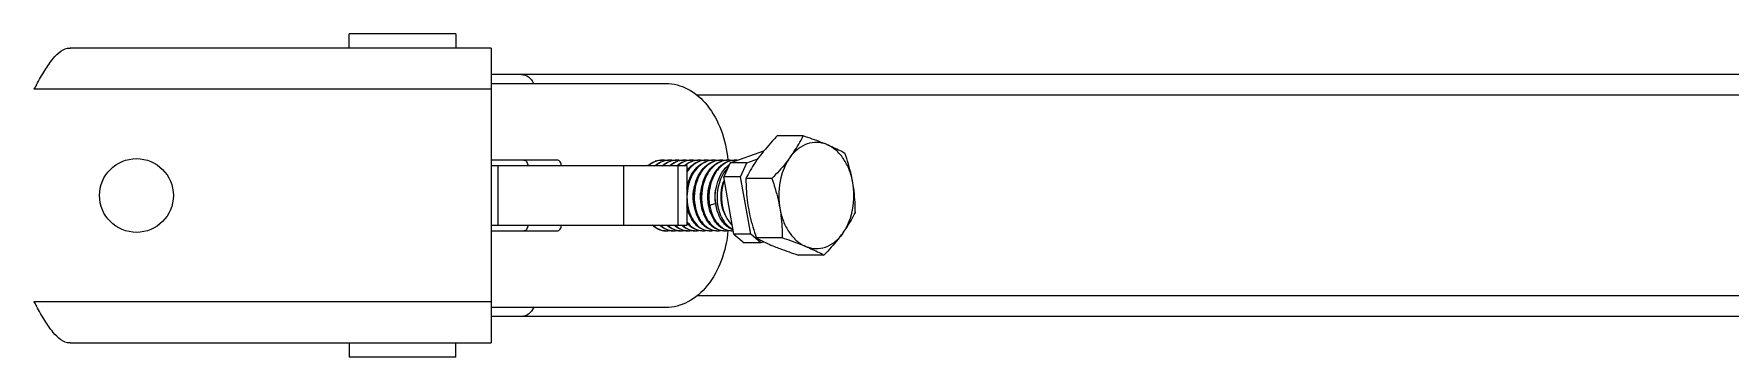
# Model space of a CAD drawing. Extents: x 1725261 to 1937680, y 860327 to 1571294.
# Drawn here: x 1844844 to 1847190, y 1227629 to 1228077 of the extents above; entities that cross this region are included whole.
import ezdxf

# ---------------------------------------------------------------- set-up
doc = ezdxf.new("R2010")
doc.units = 0
doc.header["$LTSCALE"] = 1000
doc.header["$MEASUREMENT"] = 0

msp = doc.modelspace()

# ---------------------------------------------------------------- linework, layer by layer
for p, q in [((1845427.3, 1228077.1), (1845280.1, 1228077.1)), ((1845280.1, 1228057.4), (1845280.1, 1228077.1)), ((1845427.3, 1228077.1), (1845427.3, 1228057.4)), ((1845476.4, 1228057.4), (1844893.9, 1228057.4)), ((1845476.4, 1228057.4), (1845476.4, 1227648.6)), ((1848261.6, 1228020.6), (1845476.4, 1228020.6)), ((1845476.4, 1228008.4), (1845718, 1228008.4)), ((1845476.4, 1228000.2), (1844843.9, 1228000.2)), ((1848140.7, 1227992), (1845760.8, 1227992)), ((1845908, 1227935.5), (1845872.1, 1227935.5)), ((1845806.8, 1227898.5), (1845853.7, 1227914.9)), ((1845567.7, 1227902.1), (1845476.4, 1227902.1)), ((1845747.3, 1227893.9), (1845476.4, 1227893.9)), ((1845486.3, 1227812.1), (1845486.3, 1227893.9)), ((1845659.7, 1227812.1), (1845659.7, 1227893.9)), ((1845735.3, 1227812.1), (1845735.3, 1227893.9)), ((1845747.3, 1227812.1), (1845747.3, 1227893.9)), ((1845806.8, 1227898.5), (1845798.4, 1227878.7)), ((1845829.9, 1227898.5), (1845806.8, 1227898.5)), ((1845821.5, 1227878.7), (1845829.9, 1227898.5)), ((1845829.9, 1227898.5), (1845845.2, 1227903.9)), ((1845821.5, 1227878.7), (1845798.4, 1227878.7)), ((1845812.2, 1227799.3), (1845798.4, 1227878.7)), ((1845835.4, 1227799.3), (1845821.5, 1227878.7)), ((1845864.7, 1227876.6), (1845828.8, 1227876.6)), ((1845778.5, 1227839.8), (1845786.9, 1227841.9)), ((1845476.4, 1227812.1), (1845747.3, 1227812.1)), ((1845476.4, 1227803.9), (1845567.7, 1227803.9)), ((1845835.4, 1227799.3), (1845812.2, 1227799.3)), ((1845812.2, 1227799.3), (1845826.2, 1227787.4)), ((1845849.4, 1227787.4), (1845835.4, 1227799.3)), ((1845879.1, 1227794.1), (1845843.3, 1227794.1)), ((1845849.4, 1227787.4), (1845826.2, 1227787.4)), ((1845853.6, 1227788.9), (1845849.4, 1227787.4)), ((1845936.8, 1227770.5), (1845901, 1227770.5)), ((1845476.4, 1227705.8), (1844843.9, 1227705.8)), ((1845718, 1227697.6), (1845476.4, 1227697.6)), ((1848140.7, 1227714), (1845760.8, 1227714)), ((1848261.6, 1227685.4), (1845476.4, 1227685.4)), ((1844893.9, 1227648.6), (1845476.4, 1227648.6)), ((1845280.1, 1227648.6), (1845280.1, 1227628.9)), ((1845427.3, 1227628.9), (1845280.1, 1227628.9)), ((1845427.3, 1227628.9), (1845427.3, 1227648.6))]:
    msp.add_line(p, q)
msp.add_circle((1844985.7, 1227853), 51.1)
for centre, radius, start, end in [((1845131.3, 1227847.4), 325.5, 150.7378, 152.0022), ((1845717.4, 1227865.6), 37.9, 129.7045, 131.528), ((1845719, 1227865.2), 38.3, 131.2696, 131.5925), ((1845712.7, 1227873.5), 28.6, 105.9619, 108.4588), ((1845714.2, 1227873), 29.1, 108.4603, 110.6754), ((1845713.7, 1227875.1), 26.9, 92.6981, 95.2477), ((1845713.7, 1227875.2), 26.9, 90.008, 92.6973), ((1845713.6, 1227875), 27.1, 80.0725, 89.9827), ((1845722.8, 1227873.5), 28.6, 105.9611, 108.4587), ((1845724.3, 1227873), 29.1, 108.4602, 110.6744), ((1845723.8, 1227875.2), 26.9, 89.9975, 92.695), ((1845723.8, 1227875), 27.1, 80.1241, 89.9724), ((1845733, 1227873.5), 28.6, 105.9615, 108.4587), ((1845734.4, 1227873), 29.1, 108.4602, 110.6742), ((1845733.9, 1227875.2), 26.9, 90.011, 92.6839), ((1845757.7, 1227865.8), 37.5, 128.3867, 131.6033), ((1845733.9, 1227875), 27.1, 80.1633, 89.9862), ((1845743.1, 1227873.5), 28.6, 105.9624, 108.4588), ((1845759.2, 1227865.5), 37.9, 129.969, 131.5624), ((1845744.5, 1227873), 29.1, 108.4603, 110.6751), ((1845744, 1227875.1), 26.9, 92.6985, 95.2581), ((1845744, 1227875.2), 26.9, 90.005, 92.6978), ((1845744, 1227875), 27.1, 80.0816, 89.9797), ((1845753.2, 1227873.5), 28.6, 105.9612, 108.4587), ((1845768.9, 1227866), 37.3, 127.6353, 131.5837), ((1845754.6, 1227873), 29.1, 108.4602, 110.6743), ((1845754.1, 1227875.2), 26.9, 90.0011, 92.692), ((1845754.1, 1227875), 27.1, 80.141, 89.976), ((1845763.3, 1227873.5), 28.6, 105.9616, 108.4587), ((1845764.8, 1227873), 29.1, 108.4602, 110.6747), ((1845764.2, 1227875.1), 26.9, 92.6886, 95.2518), ((1845764.2, 1227875.2), 26.9, 90.008, 92.6878), ((1845764.2, 1227875), 27.1, 80.0747, 89.9827), ((1845773.4, 1227873.5), 28.6, 105.9612, 108.4587), ((1845774.9, 1227873), 29.1, 108.4603, 110.6749), ((1845774.4, 1227875.2), 26.9, 90.0004, 92.6959), ((1845774.4, 1227875), 27.1, 80.395, 89.9755), ((1845783.6, 1227873.3), 28.8, 108.117, 108.456), ((1845783.6, 1227873.5), 28.6, 105.9641, 108.119), ((1845785, 1227873), 29.1, 108.4602, 110.6741), ((1845784.5, 1227875.2), 26.9, 90.0063, 92.6857), ((1845784.5, 1227875), 27.1, 80.1504, 89.9814), ((1845793.7, 1227873.5), 28.6, 105.9619, 108.4587), ((1845795.1, 1227873), 29.1, 108.4602, 110.6754), ((1845794.6, 1227875.1), 26.9, 92.6938, 95.2451), ((1845794.6, 1227875.2), 26.9, 90.008, 92.693), ((1845794.6, 1227875), 27.1, 80.0711, 89.9827), ((1845803.8, 1227873.5), 28.6, 105.9611, 108.4587), ((1845805.2, 1227873), 29.1, 108.4602, 110.6746), ((1845804.7, 1227875.2), 26.9, 89.9973, 92.6949), ((1845804.7, 1227875), 27.1, 80.1078, 89.9722), ((1845813.9, 1227873.5), 28.6, 105.8298, 108.459), ((1845815.4, 1227872.9), 29.3, 108.4202, 110.7394), ((1845814.9, 1227875), 27, 92.8574, 95.2194), ((1845814.9, 1227875), 27, 90.0081, 92.8567), ((1845814.9, 1227875), 27.1, 86.5315, 90.0065), ((1845810.3, 1227850.3), 54.3, 188.9818, 191.0323), ((1845824.1, 1227850.8), 58.1, 172.211, 172.5185), ((1845820.7, 1227850.4), 54.6, 189.0333, 189.9567), ((1845840.6, 1227850.3), 54.3, 188.9052, 190.5042), ((1845852.3, 1227850.4), 65.9, 187.4386, 189.2614), ((1845840.1, 1227850.2), 53.8, 190.5055, 191.18), ((1845776.5, 1227838.8), 37.8, 219.2284, 222.3075), ((1845733.1, 1227836), 33.7, 225.4665, 228.8015), ((1845718.7, 1227826.3), 22.3, 266.7735, 270.0108), ((1845718.7, 1227826.5), 22.6, 270.0526, 281.0446), ((1845743.2, 1227836), 33.7, 225.4871, 228.7938), ((1845728.8, 1227826.3), 22.3, 266.7894, 270.0075), ((1845728.8, 1227826.5), 22.6, 270.049, 280.9977), ((1845753.3, 1227836), 33.7, 225.4659, 228.8093), ((1845739, 1227826.3), 22.3, 266.785, 269.9983), ((1845738.9, 1227826.5), 22.6, 270.0405, 281.0531), ((1845763.4, 1227836), 33.7, 225.4702, 228.7951), ((1845749.1, 1227826.3), 22.3, 266.7769, 270.0081), ((1845774.2, 1227836.7), 34.7, 222.2645, 228.752), ((1845749.1, 1227826.5), 22.6, 270.0497, 281.0016), ((1845759.2, 1227826.3), 22.3, 266.7867, 270.0021), ((1845759.2, 1227826.5), 22.6, 270.0437, 281.0051), ((1845769.3, 1227826.3), 22.3, 266.7795, 270.0015), ((1845769.3, 1227826.5), 22.6, 270.0437, 281.062), ((1845779.4, 1227826.3), 22.3, 266.7801, 270.0075), ((1845779.4, 1227826.5), 22.6, 270.049, 280.9954), ((1845789.5, 1227826.3), 22.3, 266.7856, 269.9966), ((1845789.5, 1227826.5), 22.6, 270.0384, 281.0179), ((1845799.7, 1227826.3), 22.3, 266.7743, 270.0077), ((1845799.6, 1227826.5), 22.6, 270.0498, 281.0645), ((1845809.8, 1227826.3), 22.3, 266.7845, 274.2112), ((1845131.3, 1227858.6), 325.5, 207.9978, 209.2622)]:
    msp.add_arc(centre, radius, start, end)
for points, knots in [([(1844847.3, 1228006.5), (1844851.1, 1228013.2), (1844858.3, 1228025.8), (1844871, 1228044.9), (1844884.7, 1228057.4), (1844893.9, 1228057.4)], [0, 0, 0, 0, 0.326101, 0.611119, 1, 1, 1, 1]), ([(1845518.5, 1228020.6), (1845521.8, 1228020.6), (1845529, 1228017.9), (1845533.4, 1228011.9), (1845535.1, 1228008.4)], [0, 0, 0, 0, 0.461863, 1, 1, 1, 1]), ([(1845718, 1228008.4), (1845728.5, 1228008.4), (1845750.9, 1228002.3), (1845777.8, 1227978.1), (1845796.6, 1227943.3), (1845802.6, 1227916.2), (1845804, 1227902)], [0, 0, 0, 0, 0.212085, 0.446759, 0.711828, 1, 1, 1, 1]), ([(1845872.1, 1227935.5), (1845869.8, 1227933.1), (1845860.9, 1227923.7), (1845852.4, 1227913.8), (1845846.7, 1227906)], [0, 0, 0, 0, 0.257895, 1, 1, 1, 1]), ([(1845890.1, 1227906), (1845891.9, 1227908.5), (1845898.5, 1227917.9), (1845904.2, 1227927.9), (1845908, 1227935.5)], [0, 0, 0, 0, 0.263099, 1, 1, 1, 1]), ([(1845940.6, 1227923.7), (1845938.1, 1227924.7), (1845927.4, 1227929), (1845916.4, 1227932.7), (1845908, 1227935.5)], [0, 0, 0, 0, 0.233658, 1, 1, 1, 1]), ([(1845940.6, 1227923.7), (1845936.4, 1227925.4), (1845927.2, 1227927.5), (1845913.1, 1227925.1), (1845900.2, 1227917.8), (1845893.2, 1227910.3), (1845890.1, 1227906)], [0, 0, 0, 0, 0.238229, 0.47528, 0.726056, 1, 1, 1, 1]), ([(1845940.6, 1227923.7), (1845943, 1227922.7), (1845951.5, 1227919.1), (1845959.8, 1227915.1), (1845965.7, 1227911.9)], [0, 0, 0, 0, 0.275005, 1, 1, 1, 1]), ([(1845976.7, 1227870.7), (1845975.6, 1227876.8), (1845972.5, 1227888.4), (1845964.5, 1227904), (1845953.9, 1227916.3), (1845945.1, 1227921.9), (1845940.6, 1227923.7)], [0, 0, 0, 0, 0.27851, 0.540172, 0.780428, 1, 1, 1, 1]), ([(1845976.7, 1227870.7), (1845976.1, 1227874.1), (1845973.3, 1227888.1), (1845969.2, 1227901.8), (1845965.7, 1227911.9)], [0, 0, 0, 0, 0.248499, 1, 1, 1, 1]), ([(1845521.4, 1227902.1), (1845523, 1227902.1), (1845526.4, 1227899.6), (1845527.2, 1227895.9), (1845527.2, 1227893.9)], [0, 0, 0, 0, 0.440239, 1, 1, 1, 1]), ([(1845573.5, 1227893.9), (1845573.5, 1227895.9), (1845572.7, 1227899.6), (1845569.2, 1227902.1), (1845567.7, 1227902.1)], [0, 0, 0, 0, 0.559761, 1, 1, 1, 1]), ([(1845693.2, 1227894.7), (1845694, 1227895.4), (1845697.2, 1227897.8), (1845700.9, 1227899.7), (1845703.7, 1227900.6)], [0, 0, 0, 0, 0.25881, 1, 1, 1, 1]), ([(1845703.9, 1227900.2), (1845703, 1227899.9), (1845699.3, 1227898.3), (1845696, 1227896), (1845693.7, 1227894)], [0, 0, 0, 0, 0.242679, 1, 1, 1, 1]), ([(1845702.4, 1227893.9), (1845703.3, 1227894.7), (1845706.7, 1227897.5), (1845710.7, 1227899.6), (1845713.8, 1227900.6)], [0, 0, 0, 0, 0.25985, 1, 1, 1, 1]), ([(1845714, 1227900.2), (1845713.1, 1227899.9), (1845709.4, 1227898.3), (1845706, 1227895.9), (1845703.7, 1227893.9)], [0, 0, 0, 0, 0.242549, 1, 1, 1, 1]), ([(1845712.5, 1227893.9), (1845713.4, 1227894.7), (1845716.8, 1227897.5), (1845720.8, 1227899.6), (1845723.9, 1227900.6)], [0, 0, 0, 0, 0.25988, 1, 1, 1, 1]), ([(1845724.1, 1227900.2), (1845723.2, 1227899.9), (1845719.5, 1227898.3), (1845716.1, 1227895.9), (1845713.8, 1227893.9)], [0, 0, 0, 0, 0.242552, 1, 1, 1, 1]), ([(1845722.7, 1227893.9), (1845723.5, 1227894.7), (1845727, 1227897.5), (1845730.9, 1227899.6), (1845734, 1227900.6)], [0, 0, 0, 0, 0.259876, 1, 1, 1, 1]), ([(1845734.2, 1227900.2), (1845733.3, 1227899.9), (1845729.6, 1227898.3), (1845726.2, 1227895.9), (1845723.9, 1227893.9)], [0, 0, 0, 0, 0.242544, 1, 1, 1, 1]), ([(1845734.4, 1227895.2), (1845735.1, 1227895.8), (1845738.1, 1227898), (1845741.5, 1227899.7), (1845744.1, 1227900.6)], [0, 0, 0, 0, 0.258068, 1, 1, 1, 1]), ([(1845744.3, 1227900.2), (1845743.5, 1227899.9), (1845740.1, 1227898.5), (1845737, 1227896.4), (1845734.8, 1227894.6)], [0, 0, 0, 0, 0.243219, 1, 1, 1, 1]), ([(1845742.9, 1227893.9), (1845743.8, 1227894.7), (1845747.2, 1227897.5), (1845751.2, 1227899.6), (1845754.3, 1227900.6)], [0, 0, 0, 0, 0.259878, 1, 1, 1, 1]), ([(1845754.5, 1227900.2), (1845753.7, 1227900), (1845750.8, 1227898.7), (1845748, 1227897), (1845746.1, 1227895.5)], [0, 0, 0, 0, 0.244171, 1, 1, 1, 1]), ([(1845747.2, 1227863.8), (1845748, 1227868.1), (1845750.5, 1227876.4), (1845756.5, 1227887.3), (1845764.6, 1227895.8), (1845771.2, 1227899.5), (1845774.5, 1227900.6)], [0, 0, 0, 0, 0.276521, 0.537648, 0.778453, 1, 1, 1, 1]), ([(1845764.6, 1227900.2), (1845761.2, 1227899), (1845754.5, 1227894.9), (1845749.5, 1227889.1), (1845747.2, 1227885.8)], [0, 0, 0, 0, 0.478395, 1, 1, 1, 1]), ([(1845774.7, 1227900.2), (1845770.7, 1227898.7), (1845762.9, 1227893.6), (1845754.2, 1227882), (1845748.6, 1227867.5), (1845747.3, 1227856.8), (1845747.2, 1227851.4)], [0, 0, 0, 0, 0.218898, 0.461373, 0.725247, 1, 1, 1, 1]), ([(1845747.3, 1227887.7), (1845749.5, 1227890.7), (1845754.6, 1227896), (1845761.1, 1227899.5), (1845764.4, 1227900.6)], [0, 0, 0, 0, 0.520421, 1, 1, 1, 1]), ([(1845771.6, 1227810.6), (1845765.4, 1227816.1), (1845758.9, 1227828.2), (1845755.8, 1227845.6), (1845756.2, 1227860), (1845759.5, 1227873.8), (1845765.6, 1227885.9), (1845774, 1227895.4), (1845781, 1227899.4), (1845784.6, 1227900.6)], [0, 0, 0, 0, 0.235001, 0.369196, 0.507414, 0.643709, 0.772807, 0.891505, 1, 1, 1, 1]), ([(1845784.8, 1227900.2), (1845780.5, 1227898.6), (1845772.2, 1227893), (1845763.3, 1227880.2), (1845758, 1227864.4), (1845756.7, 1227847.4), (1845759.6, 1227831), (1845766.2, 1227817), (1845775.9, 1227807.1), (1845784.3, 1227804.2), (1845788.3, 1227804)], [0, 0, 0, 0, 0.114222, 0.241564, 0.380183, 0.523375, 0.662466, 0.789658, 0.901085, 1, 1, 1, 1]), ([(1845781.7, 1227810.6), (1845775.6, 1227816.1), (1845769, 1227828.2), (1845765.9, 1227845.6), (1845766.3, 1227860), (1845769.7, 1227873.8), (1845775.7, 1227885.9), (1845784.1, 1227895.4), (1845791.1, 1227899.4), (1845794.7, 1227900.6)], [0, 0, 0, 0, 0.234995, 0.369193, 0.507415, 0.643708, 0.772808, 0.891506, 1, 1, 1, 1]), ([(1845794.9, 1227900.2), (1845790.6, 1227898.6), (1845782.3, 1227893), (1845773.4, 1227880.2), (1845768.1, 1227864.4), (1845766.8, 1227847.4), (1845769.7, 1227831), (1845776.3, 1227817), (1845786, 1227807.1), (1845794.4, 1227804.2), (1845798.4, 1227804)], [0, 0, 0, 0, 0.11422, 0.241557, 0.38018, 0.523371, 0.662464, 0.789655, 0.901082, 1, 1, 1, 1]), ([(1845777.2, 1227839.5), (1845776.2, 1227846), (1845775.9, 1227859.1), (1845780.8, 1227877.5), (1845790.4, 1227892.5), (1845799.9, 1227899), (1845804.9, 1227900.6)], [0, 0, 0, 0, 0.271171, 0.538307, 0.783282, 1, 1, 1, 1]), ([(1845805.1, 1227900.2), (1845800.3, 1227898.4), (1845791.1, 1227891.8), (1845781.9, 1227876.9), (1845777.2, 1227858.9), (1845777.4, 1227846.1), (1845778.5, 1227839.8)], [0, 0, 0, 0, 0.217951, 0.46337, 0.729831, 1, 1, 1, 1]), ([(1845787, 1227841.9), (1845785.7, 1227852), (1845787.4, 1227872), (1845798.1, 1227889.7), (1845805.3, 1227895.4)], [0, 0, 0, 0, 0.526254, 1, 1, 1, 1]), ([(1845803.5, 1227891.1), (1845797.9, 1227885.1), (1845791.9, 1227873.5), (1845788.7, 1227856.8), (1845788.7, 1227843.6), (1845791.2, 1227831.1), (1845797, 1227817.3), (1845804.9, 1227808.8), (1845811.1, 1227806)], [0, 0, 0, 0, 0.255096, 0.39268, 0.530602, 0.663916, 0.788307, 1, 1, 1, 1]), ([(1845846.7, 1227906), (1845844.9, 1227903.6), (1845838.3, 1227894.2), (1845832.6, 1227884.2), (1845828.8, 1227876.6)], [0, 0, 0, 0, 0.263099, 1, 1, 1, 1]), ([(1845890.1, 1227906), (1845888.2, 1227903.5), (1845880.3, 1227893.2), (1845871.6, 1227883.6), (1845864.7, 1227876.6)], [0, 0, 0, 0, 0.240981, 1, 1, 1, 1]), ([(1845890.1, 1227906), (1845886.7, 1227901.4), (1845874.8, 1227879.9), (1845872.4, 1227853.7), (1845875.7, 1227835.3)], [0, 0, 0, 0, 0.235366, 1, 1, 1, 1]), ([(1845756.6, 1227841.8), (1845756.3, 1227843.6), (1845755.5, 1227850.7), (1845756.1, 1227857.9), (1845757.2, 1227863.1)], [0, 0, 0, 0, 0.247797, 1, 1, 1, 1]), ([(1845777.4, 1227838.7), (1845776.9, 1227840.8), (1845775.6, 1227849.2), (1845776.2, 1227857.9), (1845777.7, 1227864.2)], [0, 0, 0, 0, 0.246468, 1, 1, 1, 1]), ([(1845786.9, 1227841.9), (1845786.6, 1227843.7), (1845785.9, 1227851), (1845786.5, 1227858.4), (1845787.7, 1227863.8)], [0, 0, 0, 0, 0.247915, 1, 1, 1, 1]), ([(1845800.4, 1227826), (1845798.5, 1227829.5), (1845792.7, 1227845.1), (1845794.1, 1227863.2), (1845799, 1227874.9)], [0, 0, 0, 0, 0.239303, 1, 1, 1, 1]), ([(1845810, 1227811.8), (1845802.6, 1227818.9), (1845795.8, 1227835), (1845794.9, 1227856.7), (1845797.3, 1227868.2), (1845799.2, 1227873.6)], [0, 0, 0, 0, 0.470214, 0.736055, 1, 1, 1, 1]), ([(1845828.8, 1227876.6), (1845828.8, 1227873.2), (1845829.1, 1227859.4), (1845830.5, 1227845.6), (1845832.3, 1227835.3)], [0, 0, 0, 0, 0.246121, 1, 1, 1, 1]), ([(1845864.7, 1227876.6), (1845865.9, 1227873.2), (1845870.3, 1227859.7), (1845873.8, 1227845.8), (1845875.7, 1227835.3)], [0, 0, 0, 0, 0.251163, 1, 1, 1, 1]), ([(1845962.3, 1227800), (1845965.7, 1227804.6), (1845977.6, 1227826.1), (1845979.9, 1227852.3), (1845976.7, 1227870.7)], [0, 0, 0, 0, 0.235366, 1, 1, 1, 1]), ([(1845980.2, 1227829.4), (1845980.1, 1227832.8), (1845979.9, 1227846.6), (1845978.5, 1227860.4), (1845976.7, 1227870.7)], [0, 0, 0, 0, 0.246121, 1, 1, 1, 1]), ([(1845747.3, 1227848.5), (1845747.4, 1227842.8), (1845749.2, 1227831.8), (1845755.7, 1227817.5), (1845765.6, 1227807.2), (1845774.1, 1227804.2), (1845778.2, 1227804)], [0, 0, 0, 0, 0.291873, 0.559175, 0.79302, 1, 1, 1, 1]), ([(1845766.7, 1227841.8), (1845766.5, 1227843.1), (1845765.8, 1227848.6), (1845766, 1227854.2), (1845766.5, 1227858.3)], [0, 0, 0, 0, 0.247252, 1, 1, 1, 1]), ([(1845791.9, 1227810.6), (1845790, 1227812.3), (1845782.6, 1227820.4), (1845778.6, 1227831.2), (1845777.2, 1227839.5)], [0, 0, 0, 0, 0.22749, 1, 1, 1, 1]), ([(1845778.5, 1227839.8), (1845779.2, 1227835), (1845781.8, 1227826), (1845788.5, 1227814.5), (1845797.6, 1227806.5), (1845805, 1227804.2), (1845808.5, 1227804)], [0, 0, 0, 0, 0.290521, 0.554658, 0.788516, 1, 1, 1, 1]), ([(1845802, 1227810.6), (1845800.1, 1227812.3), (1845792.6, 1227820.5), (1845788.7, 1227831.4), (1845787.3, 1227839.8)], [0, 0, 0, 0, 0.227377, 1, 1, 1, 1]), ([(1845761.5, 1227810.6), (1845759.7, 1227812.2), (1845752.7, 1227819.9), (1845748.7, 1227830), (1845747.2, 1227837.8)], [0, 0, 0, 0, 0.228177, 1, 1, 1, 1]), ([(1845747.2, 1227816.6), (1845749.8, 1227813), (1845755.9, 1227807), (1845764.1, 1227804.2), (1845768.1, 1227804)], [0, 0, 0, 0, 0.52908, 1, 1, 1, 1]), ([(1845832.3, 1227835.3), (1845832.9, 1227831.8), (1845835.7, 1227817.9), (1845839.8, 1227804.2), (1845843.3, 1227794.1)], [0, 0, 0, 0, 0.248499, 1, 1, 1, 1]), ([(1845875.7, 1227835.3), (1845876.7, 1227829.2), (1845879.9, 1227817.6), (1845887.8, 1227802), (1845898.4, 1227789.7), (1845907.2, 1227784.1), (1845911.7, 1227782.3)], [0, 0, 0, 0, 0.27851, 0.540172, 0.780428, 1, 1, 1, 1]), ([(1845875.7, 1227835.3), (1845876.3, 1227831.9), (1845878.3, 1227818.2), (1845879.1, 1227804.4), (1845879.1, 1227794.1)], [0, 0, 0, 0, 0.254083, 1, 1, 1, 1]), ([(1845962.3, 1227800), (1845964, 1227802.4), (1845970.7, 1227811.8), (1845976.4, 1227821.8), (1845980.2, 1227829.4)], [0, 0, 0, 0, 0.263099, 1, 1, 1, 1]), ([(1845527.2, 1227812.1), (1845527.2, 1227810.1), (1845526.4, 1227806.4), (1845523, 1227803.9), (1845521.4, 1227803.9)], [0, 0, 0, 0, 0.559761, 1, 1, 1, 1]), ([(1845567.7, 1227803.9), (1845569.2, 1227803.9), (1845572.7, 1227806.4), (1845573.5, 1227810.1), (1845573.5, 1227812.1)], [0, 0, 0, 0, 0.440239, 1, 1, 1, 1]), ([(1845717.4, 1227803.9), (1845714.2, 1227803.9), (1845707.4, 1227805.5), (1845701.8, 1227809.5), (1845699.3, 1227812)], [0, 0, 0, 0, 0.479607, 1, 1, 1, 1]), ([(1845700.6, 1227812), (1845702.9, 1227809.7), (1845708.1, 1227805.8), (1845714.4, 1227804.1), (1845717.5, 1227804)], [0, 0, 0, 0, 0.520009, 1, 1, 1, 1]), ([(1845710.7, 1227812), (1845713.1, 1227809.7), (1845718.3, 1227805.8), (1845724.5, 1227804.1), (1845727.6, 1227804)], [0, 0, 0, 0, 0.519993, 1, 1, 1, 1]), ([(1845727.6, 1227803.9), (1845724.6, 1227803.9), (1845718.5, 1227805.2), (1845713.3, 1227808.6), (1845710.9, 1227810.6)], [0, 0, 0, 0, 0.482588, 1, 1, 1, 1]), ([(1845804, 1227804.5), (1845802.7, 1227790.2), (1845796.8, 1227763), (1845777.9, 1227728), (1845751, 1227703.8), (1845728.5, 1227697.6), (1845718, 1227697.6)], [0, 0, 0, 0, 0.288185, 0.553327, 0.788006, 1, 1, 1, 1]), ([(1845720.8, 1227812), (1845723.2, 1227809.7), (1845728.4, 1227805.8), (1845734.7, 1227804.1), (1845737.7, 1227804)], [0, 0, 0, 0, 0.52002, 1, 1, 1, 1]), ([(1845737.7, 1227803.9), (1845734.8, 1227803.9), (1845728.6, 1227805.2), (1845723.4, 1227808.6), (1845721, 1227810.6)], [0, 0, 0, 0, 0.482583, 1, 1, 1, 1]), ([(1845731, 1227812), (1845733.3, 1227809.7), (1845738.5, 1227805.8), (1845744.8, 1227804.1), (1845747.8, 1227804)], [0, 0, 0, 0, 0.520002, 1, 1, 1, 1]), ([(1845747.8, 1227803.9), (1845744.9, 1227803.9), (1845738.7, 1227805.2), (1845733.5, 1227808.6), (1845731.1, 1227810.6)], [0, 0, 0, 0, 0.482587, 1, 1, 1, 1]), ([(1845741.1, 1227812), (1845743.4, 1227809.7), (1845748.6, 1227805.8), (1845754.9, 1227804.1), (1845757.9, 1227804)], [0, 0, 0, 0, 0.520001, 1, 1, 1, 1]), ([(1845757.9, 1227803.9), (1845755, 1227803.9), (1845748.8, 1227805.2), (1845743.6, 1227808.6), (1845741.3, 1227810.6)], [0, 0, 0, 0, 0.482586, 1, 1, 1, 1]), ([(1845768, 1227803.9), (1845765.1, 1227803.9), (1845759, 1227805.2), (1845753.7, 1227808.6), (1845751.4, 1227810.6)], [0, 0, 0, 0, 0.482585, 1, 1, 1, 1]), ([(1845778.2, 1227803.9), (1845775.2, 1227803.9), (1845769.1, 1227805.2), (1845763.9, 1227808.6), (1845761.5, 1227810.6)], [0, 0, 0, 0, 0.482588, 1, 1, 1, 1]), ([(1845788.3, 1227803.9), (1845785.3, 1227803.9), (1845779.2, 1227805.2), (1845774, 1227808.6), (1845771.6, 1227810.6)], [0, 0, 0, 0, 0.482586, 1, 1, 1, 1]), ([(1845798.4, 1227803.9), (1845795.5, 1227803.9), (1845789.3, 1227805.2), (1845784.1, 1227808.6), (1845781.7, 1227810.6)], [0, 0, 0, 0, 0.482586, 1, 1, 1, 1]), ([(1845808.5, 1227803.9), (1845805.6, 1227803.9), (1845799.4, 1227805.2), (1845794.2, 1227808.6), (1845791.9, 1227810.6)], [0, 0, 0, 0, 0.482589, 1, 1, 1, 1]), ([(1845811.2, 1227805.2), (1845810.4, 1227805.5), (1845807, 1227806.8), (1845804, 1227808.9), (1845802, 1227810.6)], [0, 0, 0, 0, 0.241445, 1, 1, 1, 1]), ([(1845843.3, 1227794.1), (1845845.1, 1227793.1), (1845853.3, 1227788.8), (1845861.7, 1227785), (1845868.4, 1227782.3)], [0, 0, 0, 0, 0.226572, 1, 1, 1, 1]), ([(1845911.7, 1227782.3), (1845909.2, 1227783.3), (1845898.5, 1227787.5), (1845887.5, 1227791.3), (1845879.1, 1227794.1)], [0, 0, 0, 0, 0.233658, 1, 1, 1, 1]), ([(1845911.7, 1227782.3), (1845916, 1227780.6), (1845925.1, 1227778.5), (1845939.2, 1227780.8), (1845952.2, 1227788.2), (1845959.1, 1227795.7), (1845962.3, 1227800)], [0, 0, 0, 0, 0.238229, 0.47528, 0.726056, 1, 1, 1, 1]), ([(1845962.3, 1227800), (1845960.4, 1227797.4), (1845952.5, 1227787.2), (1845943.7, 1227777.6), (1845936.8, 1227770.5)], [0, 0, 0, 0, 0.240981, 1, 1, 1, 1]), ([(1845868.4, 1227782.3), (1845870.9, 1227781.3), (1845881.6, 1227777), (1845892.6, 1227773.3), (1845901, 1227770.5)], [0, 0, 0, 0, 0.233658, 1, 1, 1, 1]), ([(1845911.7, 1227782.3), (1845914.1, 1227781.3), (1845922.6, 1227777.7), (1845930.9, 1227773.7), (1845936.8, 1227770.5)], [0, 0, 0, 0, 0.275005, 1, 1, 1, 1]), ([(1844893.9, 1227648.6), (1844884.7, 1227648.6), (1844871, 1227661.1), (1844858.3, 1227680.2), (1844851.1, 1227692.8), (1844847.3, 1227699.5)], [0, 0, 0, 0, 0.388881, 0.673899, 1, 1, 1, 1]), ([(1845535.1, 1227697.5), (1845533.4, 1227694.1), (1845529, 1227688.1), (1845521.8, 1227685.4), (1845518.5, 1227685.4)], [0, 0, 0, 0, 0.538137, 1, 1, 1, 1])]:
    msp.add_open_spline(points, degree=3, knots=knots)
for points in [[(1845704.9, 1227901), (1845707.3, 1227901.7), (1845709.9, 1227902.1), (1845712.4, 1227902.1)], [(1845711.2, 1227901.9), (1845709.1, 1227901.7), (1845707, 1227901.3), (1845704.9, 1227900.6)], [(1845715, 1227901), (1845717.4, 1227901.7), (1845720, 1227902.1), (1845722.5, 1227902.1)], [(1845722.5, 1227902), (1845720, 1227901.9), (1845717.5, 1227901.4), (1845715.1, 1227900.6)], [(1845725.1, 1227901), (1845727.5, 1227901.7), (1845730.1, 1227902.1), (1845732.6, 1227902.1)], [(1845732.6, 1227902), (1845730.1, 1227901.9), (1845727.6, 1227901.4), (1845725.2, 1227900.6)], [(1845735.2, 1227901), (1845737.7, 1227901.7), (1845740.2, 1227902.1), (1845742.7, 1227902.1)], [(1845741.5, 1227901.9), (1845739.4, 1227901.7), (1845737.3, 1227901.3), (1845735.3, 1227900.6)], [(1845745.3, 1227901), (1845747.8, 1227901.7), (1845750.3, 1227902.1), (1845752.9, 1227902.1)], [(1845752.9, 1227902), (1845750.3, 1227901.9), (1845747.8, 1227901.4), (1845745.4, 1227900.6)], [(1845755.5, 1227901), (1845757.9, 1227901.7), (1845760.5, 1227902.1), (1845763, 1227902.1)], [(1845761.8, 1227901.9), (1845759.7, 1227901.7), (1845757.6, 1227901.3), (1845755.5, 1227900.6)], [(1845765.6, 1227901), (1845768, 1227901.7), (1845770.6, 1227902.1), (1845773.1, 1227902.1)], [(1845773.1, 1227902), (1845770.6, 1227901.9), (1845768, 1227901.4), (1845765.6, 1227900.6)], [(1845775.7, 1227901), (1845778.1, 1227901.7), (1845780.7, 1227902.1), (1845783.2, 1227902.1)], [(1845783.2, 1227902), (1845780.7, 1227901.9), (1845778.2, 1227901.4), (1845775.8, 1227900.6)], [(1845785.8, 1227901), (1845788.3, 1227901.7), (1845790.8, 1227902.1), (1845793.3, 1227902.1)], [(1845792.1, 1227901.9), (1845790, 1227901.7), (1845787.9, 1227901.3), (1845785.9, 1227900.6)], [(1845795.9, 1227901), (1845798.4, 1227901.7), (1845800.9, 1227902.1), (1845803.5, 1227902.1)], [(1845803.5, 1227902), (1845800.9, 1227901.9), (1845798.4, 1227901.4), (1845796, 1227900.6)], [(1845806.1, 1227901), (1845808.5, 1227901.7), (1845811.1, 1227902.1), (1845813.6, 1227902.1)], [(1845812.5, 1227901.9), (1845810.3, 1227901.7), (1845808.2, 1227901.3), (1845806.2, 1227900.6)]]:
    msp.add_open_spline(points, degree=3)

doc.saveas('drawing.dxf')
